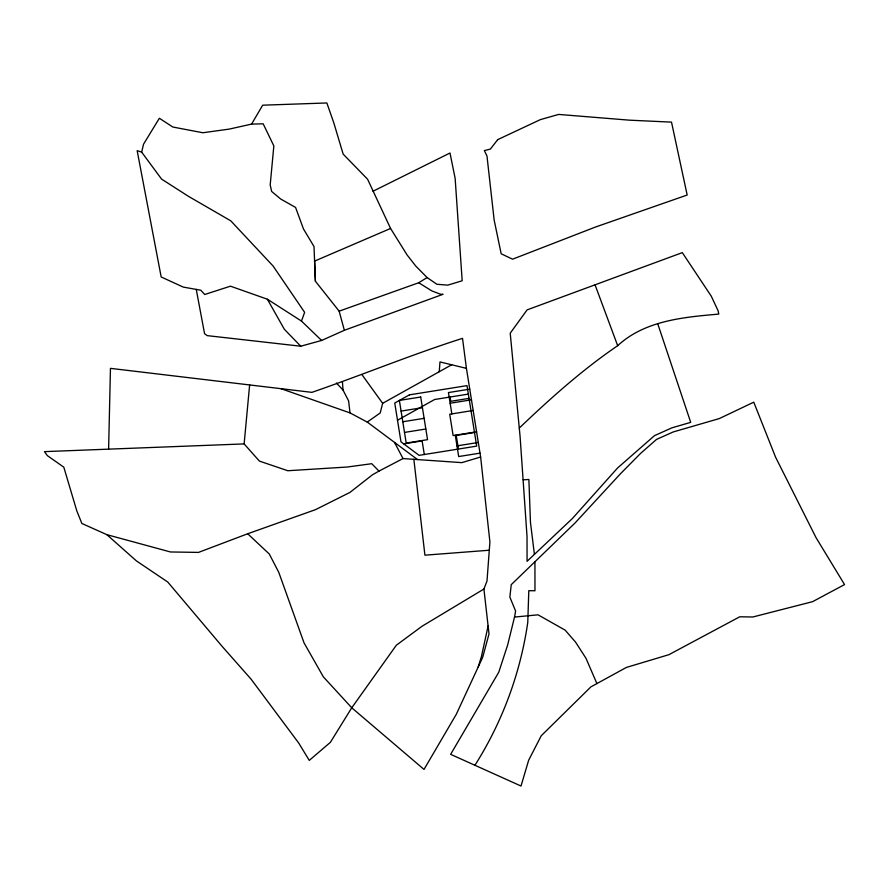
<?xml version="1.0" encoding="UTF-8"?>
<svg xmlns="http://www.w3.org/2000/svg" width="889" height="889" viewBox="0 0 889 889"><rect width="100%" height="100%" fill="white"/><g stroke="black" fill="none" stroke-linecap="round" stroke-linejoin="round"><path stroke-width="1.33" d="M108.614 449.145L110.458 368.357L311.883 392.36C362.268 374.98 411.629 354.567 462.524 338.353L466.425 368.357L480.627 457.002L489.906 541.934L487.005 580.995L483.916 589.04L489.006 633.946L482.705 657.26L456.335 714.223L424.009 769.43L351.755 707.788L323.374 676.873L304.049 642.903L278.79 572.383L269.311 554.036L247.709 533.756L198.491 552.402L170.466 551.969L106.858 534.667L81.866 523.477L76.832 510.964L63.808 467.181L47.339 455.624L44.45 451.634L244.131 443.911L259.399 461.091L287.792 470.737L347.255 467.025L371.758 463.702L378.97 471.114L403.017 458.568L461.847 462.636L480.627 457.002M439.266 371.702L439.977 361.934L466.425 368.357M244.131 443.911L249.631 384.937M488.105 625.945L481.449 656.482L478.182 667.028M514.52 617.066L515.609 611.076L509.864 597.097L511.242 584.673L575.05 522.976L620.411 473.804L640.569 453.423L656.504 439.422L673.217 431.954L719.345 418.563L753.772 402.172L775.597 457.224L816.046 537.667L844.55 584.573L812.568 601.675L752.872 616.988L739.748 616.788L668.917 654.671L626.456 667.406L590.952 686.83L541.245 735.748L528.666 760.206L521.01 786.032L450.645 754.339L498.762 672.217L507.619 645.092L514.52 617.066L538.045 614.821L565.16 630.145L575.561 642.125L585.995 658.304L596.897 683.585M321.607 340.465L301.493 321.085L304.627 312.339L273.101 266.033L230.762 220.816L188.468 196.336L161.587 179.111L141.662 152.119L143.551 144.174L159.364 118.259L172.833 127.027L202.881 132.75L229.162 129.116L251.587 124.093L263.177 123.827L273.845 145.94L270.189 184.956L271.667 191.468L280.691 199.014L295.559 207.415L303.449 228.906L314.006 246.553L315.406 281.235L339.154 311.161L344.354 330.297L321.607 340.465L300.749 346.21L207.204 335.631L204.559 333.675L196.258 289.414M451.679 364.779L382.648 403.317L380.214 412.952L367.257 422.075L349.999 412.896L280.968 388.671M251.587 124.093L262.677 105.191L326.863 102.968L333.875 123.082L343.154 154.119L367.59 179.222L390.571 228.462L407.073 254.91L415.763 266.055L427.12 277.568L436.888 284.269L447.778 285.147L462.18 280.768L455.146 178.389L449.99 153.008L372.991 191.257M474.87 765.251L476.104 763.407A365.135 365.135 0 0 0 512.831 685.419A365.824 365.824 0 0 0 527.766 622.444L528.799 590.685L534.978 590.763L534.934 561.759M519.276 428.065C550.28 398.494 582.173 369.902 617.677 345.688C644.869 320.496 683.574 317.206 718.756 314.095L718.156 310.872L711.289 296.204L682.308 252.632L527.099 309.883L510.219 333.197L520.098 436.677L527.021 536.389L527.066 561.315L572.349 518.554L617.577 467.981L654.504 435.632L671.962 427.82L690.709 422.364L657.827 324.018M339.154 311.161L418.708 282.746L427.12 277.568M483.916 589.04L422.008 626.267L396.316 645.247L351.755 707.788L330.386 742.326L309.272 760.395L298.726 743.06L251.076 679.152L222.417 646.714L167.765 582.039L136.384 560.881L106.858 534.667M378.97 471.114L372.513 474.748L349.988 492.384L315.539 509.641L247.709 533.756M397.505 420.23L434.621 399.505L468.359 394.094M390.571 228.462L314.595 261.099L315.406 281.235M344.354 330.297L443.066 294.281L440.844 294.337L431.887 290.925L418.708 282.746M469.759 389.149L448.434 392.571L451.845 413.896M469.048 398.372L450.767 401.306L450.09 397.027M401.083 411.096L422.419 407.673M450.134 403.228L471.459 399.817M402.795 421.753L424.12 418.341M473.17 410.474L449.712 414.241L453.134 435.566L476.593 431.798M404.506 432.421L425.831 428.998M403.684 443.855L422.119 440.9L424.297 454.512M474.515 432.499L456.235 435.432L458.424 449.045M456.979 445.889L478.304 442.466M480.004 453.134L458.68 456.546L455.268 435.221M489.294 550.224L424.92 555.181L413.852 459.313M523.088 479.804L528.877 479.471L530.466 522.454L534.411 554.38M141.662 152.119L137.162 150.674L161.176 276.968L183.256 287.091L200.814 290.225L204.714 294.492L230.462 286.18L267.389 299.226L301.493 321.085M367.257 422.075L417.53 459.569M300.749 346.21L284.336 329.263L267.389 299.226M336.442 383.048L343.01 390.027L348.61 400.895L349.999 412.896M361.912 374.58L382.648 403.317M394.527 442.411L403.017 458.568M594.952 284.558L617.677 345.688M342.443 381.848L343.01 390.027M497.74 139.617L490.372 149.085L484.361 150.574L486.983 156.064L494.162 220.083L501.174 253.787L512.564 259.188L595.419 227.062L687.175 195.024L671.506 122.126L629.49 120.171L558.636 114.425L540.39 119.615L497.74 139.617M409.407 394.86L394.749 403.039L400.972 441.822L419.097 455.346L476.693 446.122L467.003 385.626L409.407 394.86M420.708 397.016L399.383 400.428L406.217 443.078L427.542 439.666L420.708 397.016"/></g></svg>
